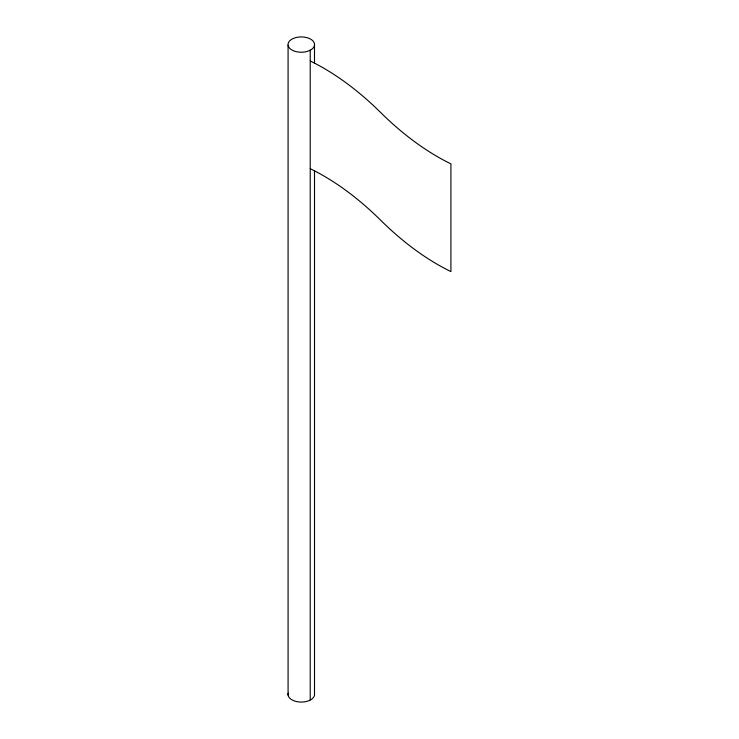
<?xml version="1.0" encoding="UTF-8"?>
<svg xmlns="http://www.w3.org/2000/svg" width="739" height="739" viewBox="0 0 739 739"><rect width="100%" height="100%" fill="white"/><g stroke="black" fill="none" stroke-linecap="round" stroke-linejoin="round"><path stroke-width="1.11" d="M314.5 43.878L314.5 63.499M314.5 170.848L314.5 693.727A13.265 7.658 0 0 1 311.488 699.325L308.948 700.674A13.265 7.658 0 0 1 294.214 700.905A13.265 7.658 0 0 1 288.219 693.127M310.223 50.15L310.223 699.999M288.081 45.273L288.081 695.122M310.223 168.695A239.972 138.544 60 0 1 380.567 220.148A239.972 138.544 60 0 0 450.919 271.592L450.919 163.873A239.972 138.544 60 0 1 380.567 112.43A239.972 138.544 60 0 0 310.223 60.986M311.488 49.476L308.948 50.834A13.265 7.658 0 0 1 288.238 45.938A13.265 7.658 0 0 1 304.671 37.172A13.265 7.658 0 0 1 311.488 49.476"/></g></svg>
